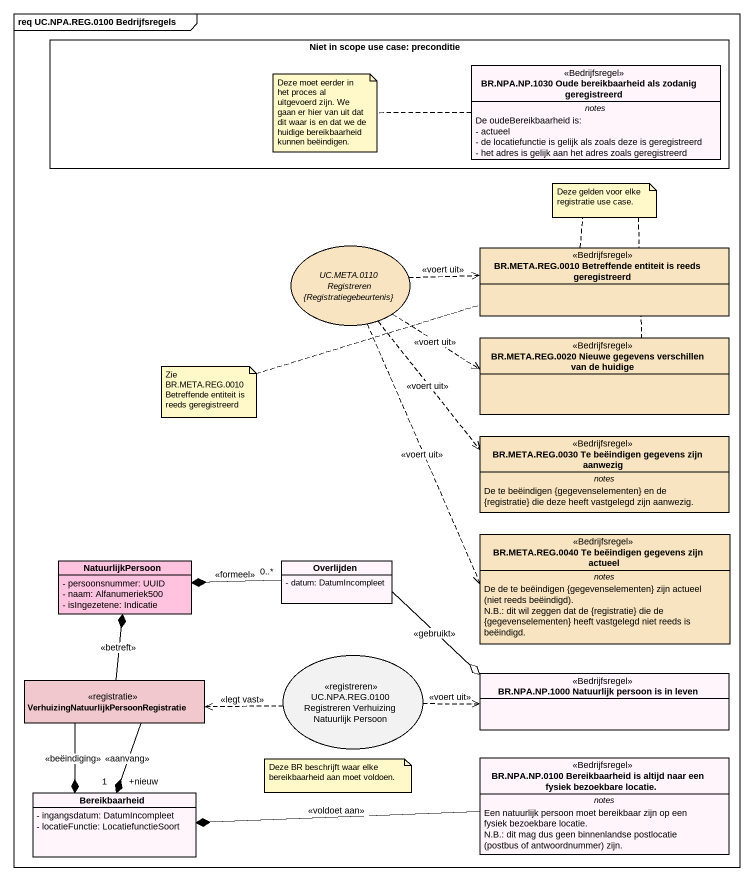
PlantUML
@startuml
mainframe req UC.NPA.REG.0100 Bedrijfsregels
allowmixing
hide circle
hide empty members
skinparam classAttributeIconSize 0
rectangle "Niet in scope use case: preconditie" as Niet_in_scope_use_case {
  class "BR.NPA.NP.1030 Oude bereikbaarheid als zodanig geregistreerd" as BR_NPA_NP_1030_Oude <<Bedrijfsregel>> #FFF5FA {
    -- notes --
    De oudeBereikbaarheid is:
    - actueel
    - de locatiefunctie is gelijk als zoals deze is geregistreerd
    - het adres is gelijk aan het adres zoals geregistreerd
  }
}
usecase "UC.META.0110 Registreren {Registratiegebeurtenis}" as UC_META_0110_Registreren #F8E4C0
class "BR.META.REG.0010 Betreffende entiteit is reeds geregistreerd" as BR_META_REG_0010 <<Bedrijfsregel>> #F8E4C0
class "BR.META.REG.0020 Nieuwe gegevens verschillen van de huidige" as BR_META_REG_0020_Nieuwe <<Bedrijfsregel>> #F8E4C0
class "BR.META.REG.0030 Te beëindigen gegevens zijn aanwezig" as BR_META_REG_0030_Te <<Bedrijfsregel>> #F8E4C0 {
  -- notes --
  De te beëindigen {gegevenselementen} en de {registratie} die deze heeft vastgelegd zijn aanwezig.
}
class NatuurlijkPersoon #FFC3DF {
  - persoonsnummer: UUID
  - naam: Alfanumeriek500
  - isIngezetene: Indicatie
}
class Overlijden #FFF5FA {
  - datum: DatumIncompleet
}
class "BR.META.REG.0040 Te beëindigen gegevens zijn actueel" as BR_META_REG_0040_Te <<Bedrijfsregel>> #F8E4C0 {
  -- notes --
  {field} De de te beëindigen {gegevenselementen} zijn actueel (niet reeds beëindigd).
  N.B.: dit wil zeggen dat de {registratie} die de {gegevenselementen} heeft vastgelegd niet reeds is beëindigd.
}
usecase "UC.NPA.REG.0100 Registreren Verhuizing Natuurlijk Persoon" as UC_NPA_REG_0100_Registreren <<registreren>>
class "BR.NPA.NP.1000 Natuurlijk persoon is in leven" as BR_NPA_NP_1000_Natuurlijk <<Bedrijfsregel>> #FFF5FA
class "VerhuizingNatuurlijkPersoonRegistratie" as VerhuizingNatuurlijkPersoonR <<registratie>> #F0C8CD
class Bereikbaarheid #FFF5FA {
  - ingangsdatum: DatumIncompleet
  - locatieFunctie: LocatiefunctieSoort
}
class "BR.NPA.NP.0100 Bereikbaarheid is altijd naar een fysiek bezoekbare locatie." as BR_NPA_NP_0100 <<Bedrijfsregel>> #FFF5FA {
  -- notes --
  Een natuurlijk persoon moet bereikbaar zijn op een fysiek bezoekbare locatie.
  {field} N.B.: dit mag dus geen binnenlandse postlocatie (postbus of antwoordnummer) zijn.
}
UC_META_0110_Registreren .right.> BR_META_REG_0010 : <<voert uit>>
UC_META_0110_Registreren .right.> BR_META_REG_0020_Nieuwe : <<voert uit>>
UC_META_0110_Registreren ..> BR_META_REG_0030_Te : <<voert uit>>
UC_META_0110_Registreren ..> BR_META_REG_0040_Te : <<voert uit>>
Overlijden "0..*" -left-* NatuurlijkPersoon : <<formeel>>
Overlijden -right-o BR_NPA_NP_1000_Natuurlijk : <<gebruikt>>
UC_NPA_REG_0100_Registreren .right.> BR_NPA_NP_1000_Natuurlijk : <<voert uit>>
UC_NPA_REG_0100_Registreren .left.> VerhuizingNatuurlijkPersoonR : <<legt vast>>
VerhuizingNatuurlijkPersoonR -up-* NatuurlijkPersoon : <<betreft>>
VerhuizingNatuurlijkPersoonR --* Bereikbaarheid : <<beëindiging>>
VerhuizingNatuurlijkPersoonR --* "+nieuw\n1" Bereikbaarheid : <<aanvang>>
BR_NPA_NP_0100 -left-* Bereikbaarheid : <<voldoet aan>>
note left of BR_NPA_NP_1030_Oude : Deze moet eerder in het proces al uitgevoerd zijn. We gaan er hier van uit dat dit waar is en dat we de huidige bereikbaarheid kunnen beëindigen.
note as N2
  Deze gelden voor elke registratie use case.
end note
N2 .. BR_META_REG_0020_Nieuwe
N2 .. BR_META_REG_0010
note left of BR_META_REG_0010 : Zie BR.META.REG.0010 Betreffende entiteit is reeds geregistreerd
note as N4
  Deze BR beschrijft waar elke bereikbaarheid aan moet voldoen.
end note
@enduml
